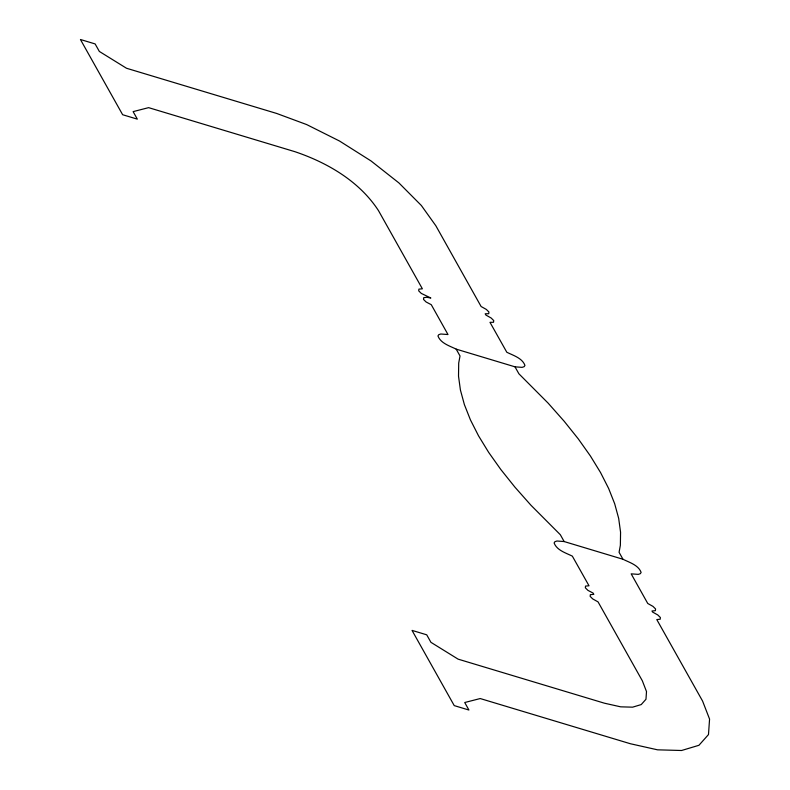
<?xml version="1.0" encoding="UTF-8"?>
<svg xmlns="http://www.w3.org/2000/svg" width="790" height="790" viewBox="0 0 790 790"><rect width="100%" height="100%" fill="white"/><g stroke="black" fill="none" stroke-linecap="round" stroke-linejoin="round"><path stroke-width="1.19" d="M515.001 366.837L522.121 367.36L524.155 366.669L524.965 365.405C522.249 358.058 513.273 355.47 506.815 352.251L489.988 322.33L493.543 322.281L493.73 320.562L491.133 317.995L485.909 315.072L485.179 313.768L488.734 313.709L488.921 311.991L486.324 309.423L481.11 306.51L435.863 225.782L421.356 205.499L398.901 182.915L370.994 160.923L339.542 141.035L306.688 124.583L276.697 113.464L126.509 68.256L99.343 51.439L95.126 43.924L80.432 39.5L122.638 114.718L137.342 119.142L133.125 111.627L148.619 107.647L294.956 151.7C327.495 162.701 359.44 181.305 378.509 210.663L422.374 288.814L418.888 289.13L418.7 290.848L421.297 293.416L430.846 298.008L426.63 297.277L423.697 297.702L423.509 299.42L426.106 301.987L431.271 304.693L447.989 334.545L440.79 334.002L438.756 334.693L437.946 335.957C440.672 343.324 449.688 345.921 456.176 349.131L515.001 366.837L518.912 373.808L548.122 403.127L564.169 421.248L578.28 438.885L590.416 455.998L600.548 472.548L608.646 488.487L614.689 503.773L618.669 518.358L620.565 532.213L620.367 545.298L619.074 552.299L622.984 559.261C629.442 562.48 638.419 565.067 641.134 572.414L640.325 573.678L638.29 574.37L631.17 573.846L647.751 603.471L652.975 606.384L655.572 608.952L655.374 610.67L651.977 610.996L652.56 612.033L657.784 614.956L660.381 617.523L660.183 619.242L656.786 619.567L702.587 701.076L709.568 719.088L708.482 734.582L698.933 745.296L681.563 750.5L657.566 749.829L630.4 743.745L480.211 698.548L464.718 702.517L468.934 710.032L454.23 705.608L412.025 630.39L426.719 634.814L430.935 642.329L458.101 659.146L604.439 703.199L620.673 706.833L632.593 707.168L641.223 704.581L645.973 699.259L646.506 691.556L642.339 680.792L598.06 601.901L592.747 598.938L590.15 596.381L590.347 594.663L593.823 594.347L593.112 593.083L587.938 590.377L585.341 587.809L585.538 586.091L589.014 585.775L572.345 556.14C565.857 552.931 556.841 550.334 554.106 542.967L554.916 541.693L556.95 541.012L564.159 541.555L622.984 559.261M564.159 541.555L560.327 534.721L530.949 505.235L514.902 487.124L500.801 469.487L488.664 452.374L478.533 435.823L470.435 419.885L464.382 404.599L460.412 390.013L458.516 376.159L458.704 363.074L460.017 355.974L456.176 349.131"/></g></svg>
